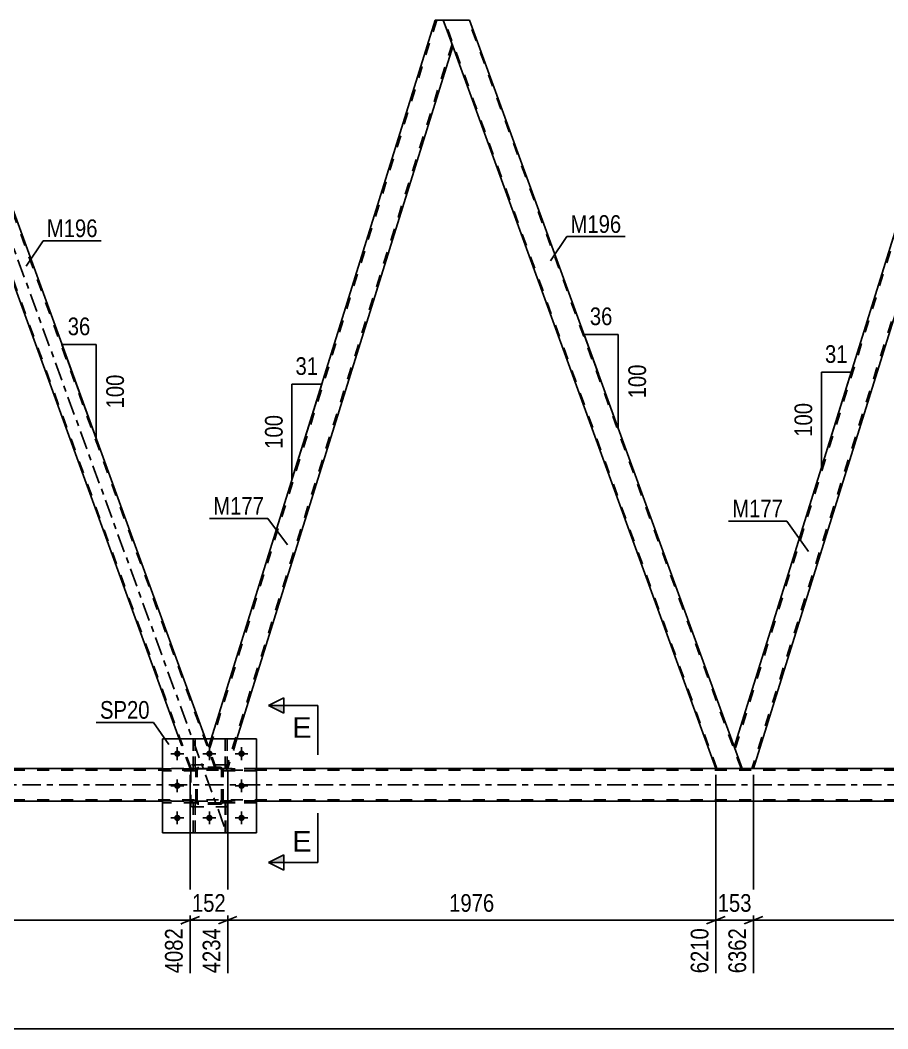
# Model space of a CAD drawing. Header units: millimetres. Extents: x 0 to 841, y 0 to 594.
# Drawn here: x 251.4 to 391.9, y 275.9 to 439.3 of the extents above; entities that cross this region are included whole.
import ezdxf

# ---------------------------------------------------------------- set-up
doc = ezdxf.new("R2010")
doc.units = ezdxf.units.MM
doc.linetypes.add('DXK_LINE_DOT2', pattern=[3.9198, 1.9599, -1.9599])
doc.linetypes.add('DXK_LINE_DOT3', pattern=[5.9187, 2.979, -0.9799, 0.9799, -0.9799])
doc.styles.add('Arial', font='ARIAL.TTF', dxfattribs={"height": 0.2})
doc.styles.add('Arial Narrow', font='ARIALN.TTF', dxfattribs={"height": 0.2})

# ---------------------------------------------------------------- blocks, each defined once
blk = doc.blocks.new('Part-815137511-3745 - 3456')
at = {"color": 7, "linetype": 'DXK_LINE_DOT3'}
blk.add_line((284.46, 308.69), (233.5, 448.7), dxfattribs=at)
at = {"color": 2, "linetype": 'Continuous'}
for p, q in [((239.05, 439.31), (234.79, 439.31)), ((281.42, 322.9), (239.05, 439.31)), ((277.16, 322.9), (236.32, 435.11))]:
    blk.add_line(p, q, dxfattribs=at)
at = {"color": 7, "linetype": 'DXK_LINE_DOT2'}
for p, q in [((234.79, 439.31), (236.32, 435.11)), ((279.08, 318.09), (234.96, 439.31)), ((283, 318.09), (238.88, 439.31)), ((278.91, 318.09), (277.16, 322.9)), ((283.17, 318.09), (281.42, 322.9)), ((283.17, 318.09), (278.91, 318.09))]:
    blk.add_line(p, q, dxfattribs=at)
blk = doc.blocks.new('Part-815137511-3885 - 3456')
at = {"color": 7, "linetype": 'DXK_LINE_DOT2'}
for p, q in [((279.85, 318.06), (274.45, 318.06)), ((274.45, 318.06), (274.45, 317.74)), ((279.85, 317.74), (274.45, 317.74)), ((279.25, 317.74), (279.25, 318.06)), ((279.85, 317.74), (279.85, 318.06))]:
    blk.add_line(p, q, dxfattribs=at)
blk = doc.blocks.new('Bolt-815137511-3627 - 3456')
at = {"color": 1, "linetype": 'Continuous'}
for p, q in [((275.81, 320.5), (276.5, 320.5)), ((276.85, 321.54), (276.85, 320.85)), ((277.89, 320.5), (277.2, 320.5)), ((281.01, 320.5), (281.7, 320.5)), ((282.05, 321.54), (282.05, 320.85)), ((283.09, 320.5), (282.4, 320.5)), ((286.21, 320.5), (286.9, 320.5)), ((287.25, 321.54), (287.25, 320.85)), ((288.29, 320.5), (287.6, 320.5)), ((276.85, 319.46), (276.85, 320.15)), ((282.05, 319.46), (282.05, 320.15)), ((287.25, 319.46), (287.25, 320.15)), ((276.85, 316.34), (276.85, 315.65)), ((287.25, 316.34), (287.25, 315.65)), ((275.81, 315.3), (276.5, 315.3)), ((276.85, 314.26), (276.85, 314.95)), ((277.89, 315.3), (277.2, 315.3)), ((286.21, 315.3), (286.9, 315.3)), ((287.25, 314.26), (287.25, 314.95)), ((288.29, 315.3), (287.6, 315.3)), ((276.85, 311.14), (276.85, 310.45)), ((282.05, 311.14), (282.05, 310.45)), ((287.25, 311.14), (287.25, 310.45)), ((275.81, 310.1), (276.5, 310.1)), ((276.85, 309.06), (276.85, 309.75)), ((277.89, 310.1), (277.2, 310.1)), ((281.01, 310.1), (281.7, 310.1)), ((282.05, 309.06), (282.05, 309.75)), ((283.09, 310.1), (282.4, 310.1)), ((286.21, 310.1), (286.9, 310.1)), ((287.25, 309.06), (287.25, 309.75)), ((288.29, 310.1), (287.6, 310.1))]:
    blk.add_line(p, q, dxfattribs=at)
blk = doc.blocks.new('Part-815137511-3656 - 3456')
at = {"color": 7, "linetype": 'DXK_LINE_DOT2'}
for p, q in [((279.41, 307.7), (279.41, 312.54)), ((279.41, 312.54), (279.73, 312.54)), ((279.73, 312.54), (279.73, 307.7)), ((279.41, 311.94), (279.73, 311.94)), ((279.73, 307.7), (279.41, 307.7))]:
    blk.add_line(p, q, dxfattribs=at)
blk = doc.blocks.new('Part-815137511-3692 - 3456')
at = {"color": 2, "linetype": 'Continuous'}
for p, q in [((324.18, 439.31), (319.92, 439.31)), ((367.06, 321.51), (324.18, 439.31)), ((364.05, 318.09), (321.45, 435.11))]:
    blk.add_line(p, q, dxfattribs=at)
at = {"color": 7, "linetype": 'DXK_LINE_DOT2'}
for p, q in [((319.92, 439.31), (321.45, 435.11)), ((364.22, 318.09), (320.1, 439.31)), ((368.13, 318.09), (324.01, 439.31)), ((368.3, 318.09), (367.06, 321.51)), ((364.05, 318.09), (368.3, 318.09))]:
    blk.add_line(p, q, dxfattribs=at)
blk = doc.blocks.new('Part-815137511-3712 - 3456')
at = {"color": 2, "linetype": 'Continuous'}
for p, q in [((403.74, 439.31), (367.04, 321.56)), ((405.06, 439.31), (403.74, 439.31)), ((406.59, 435.11), (405.06, 439.31)), ((406.61, 435.06), (370.15, 318.09)), ((368.3, 318.09), (367.06, 321.51))]:
    blk.add_line(p, q, dxfattribs=at)
at = {"color": 7, "linetype": 'DXK_LINE_DOT2'}
for p, q in [((403.99, 439.31), (367.17, 321.19)), ((406.47, 435.43), (369.9, 318.09)), ((406.61, 435.06), (406.59, 435.11)), ((406.61, 435.06), (406.59, 435.11)), ((367.04, 321.56), (367.06, 321.51)), ((370.15, 318.09), (368.3, 318.09))]:
    blk.add_line(p, q, dxfattribs=at)
blk = doc.blocks.new('Part-815137511-3718 - 3456')
at = {"color": 7, "linetype": 'DXK_LINE_DOT2'}
for p, q in [((285.05, 318.7), (279.05, 318.7)), ((279.05, 311.9), (279.05, 318.7)), ((285.05, 311.9), (285.05, 318.7)), ((285.05, 311.9), (279.05, 311.9))]:
    blk.add_line(p, q, dxfattribs=at)
blk = doc.blocks.new('Part-815137511-3727 - 3456')
at = {"color": 2, "linetype": 'Continuous'}
for p, q in [((274.45, 318.09), (115.65, 318.09)), ((444.72, 318.09), (289.65, 318.09)), ((274.45, 312.81), (115.65, 312.81)), ((444.72, 312.81), (289.65, 312.81))]:
    blk.add_line(p, q, dxfattribs=at)
at = {"color": 7, "linetype": 'DXK_LINE_DOT2'}
for p, q in [((730.39, 317.85), (115.65, 317.85)), ((289.65, 318.09), (274.45, 318.09)), ((730.39, 313.05), (115.65, 313.05)), ((289.65, 312.81), (274.45, 312.81))]:
    blk.add_line(p, q, dxfattribs=at)
at = {"color": 7, "linetype": 'DXK_LINE_DOT3'}
blk.add_line((115.65, 315.45), (730.39, 315.45), dxfattribs=at)
blk = doc.blocks.new('Part-815137511-3862 - 3456')
at = {"color": 7, "linetype": 'DXK_LINE_DOT2'}
for p, q in [((284.61, 307.7), (284.6, 312.54)), ((284.6, 312.54), (284.92, 312.54)), ((284.92, 312.54), (284.93, 307.7)), ((284.6, 311.94), (284.92, 311.94)), ((284.93, 307.7), (284.61, 307.7))]:
    blk.add_line(p, q, dxfattribs=at)
blk = doc.blocks.new('Part-815137511-3750 - 3456')
at = {"color": 7, "linetype": 'DXK_LINE_DOT2'}
for p, q in [((318.86, 439.31), (282.04, 321.18)), ((321.34, 435.43), (284.76, 318.09)), ((321.47, 435.06), (321.45, 435.11)), ((321.47, 435.06), (321.45, 435.11)), ((282.32, 322.9), (281.9, 321.56)), ((286.51, 322.9), (285.01, 318.09)), ((283.17, 318.09), (281.9, 321.56)), ((285.01, 318.09), (283.17, 318.09))]:
    blk.add_line(p, q, dxfattribs=at)
at = {"color": 2, "linetype": 'Continuous'}
for p, q in [((318.61, 439.31), (282.32, 322.9)), ((319.92, 439.31), (318.61, 439.31)), ((321.45, 435.11), (319.92, 439.31)), ((321.47, 435.06), (286.51, 322.9))]:
    blk.add_line(p, q, dxfattribs=at)
blk = doc.blocks.new('Bolt-815137511-3751 - 3456')
at = {"linetype": 'Continuous'}
for points in [[(277.37, 320.5, -1), (276.33, 320.5, -1)], [(282.57, 320.5, -1), (281.53, 320.5, -1)], [(287.77, 320.5, -1), (286.73, 320.5, -1)], [(277.37, 315.3, -1), (276.33, 315.3, -1)], [(287.77, 315.3, -1), (286.73, 315.3, -1)], [(277.37, 310.1, -1), (276.33, 310.1, -1)], [(282.57, 310.1, -1), (281.53, 310.1, -1)], [(287.77, 310.1, -1), (286.73, 310.1, -1)]]:
    blk.add_hatch(color=1, dxfattribs=at).paths.add_polyline_path(points)
at = {"color": 1, "linetype": 'Continuous'}
for p, q in [((277.89, 320.5), (275.81, 320.5)), ((276.85, 321.54), (276.85, 319.46)), ((283.09, 320.5), (281.01, 320.5)), ((282.05, 321.54), (282.05, 319.46)), ((288.29, 320.5), (286.21, 320.5)), ((287.25, 321.54), (287.25, 319.46)), ((276.85, 316.34), (276.85, 314.26)), ((287.25, 316.34), (287.25, 314.26)), ((277.89, 315.3), (275.81, 315.3)), ((288.29, 315.3), (286.21, 315.3)), ((276.85, 311.14), (276.85, 309.06)), ((282.05, 311.14), (282.05, 309.06)), ((287.25, 311.14), (287.25, 309.06)), ((277.89, 310.1), (275.81, 310.1)), ((283.09, 310.1), (281.01, 310.1)), ((288.29, 310.1), (286.21, 310.1))]:
    blk.add_line(p, q, dxfattribs=at)
blk = doc.blocks.new('Part-815137511-3880 - 3456')
at = {"color": 7, "linetype": 'DXK_LINE_DOT2'}
for p, q in [((284.25, 312.54), (284.25, 312.86)), ((284.25, 312.86), (289.65, 312.86)), ((289.65, 312.54), (284.25, 312.54)), ((284.85, 312.54), (284.85, 312.86)), ((289.65, 312.86), (289.65, 312.54))]:
    blk.add_line(p, q, dxfattribs=at)
blk = doc.blocks.new('Part-815137511-3809 - 3456')
at = {"color": 7, "linetype": 'DXK_LINE_DOT2'}
for p, q in [((285.05, 318.7), (279.05, 318.7)), ((279.05, 311.9), (279.05, 318.7)), ((285.05, 311.9), (285.05, 318.7)), ((285.05, 311.9), (279.05, 311.9))]:
    blk.add_line(p, q, dxfattribs=at)
blk = doc.blocks.new('Part-815137511-3810 - 3456')
at = {"color": 7, "linetype": 'DXK_LINE_DOT2'}
for p, q in [((279.85, 317.82), (279.89, 318.01)), ((279.89, 318.01), (279.85, 317.82)), ((279.85, 312.78), (279.85, 317.82)), ((280.09, 317.82), (280.11, 317.91)), ((280.09, 312.78), (280.09, 317.82)), ((280.11, 317.91), (280.16, 317.99)), ((280.15, 318.27), (280.33, 318.3)), ((280.33, 318.3), (280.15, 318.27)), ((280.16, 317.99), (280.24, 318.04)), ((280.24, 318.04), (280.33, 318.06)), ((283.77, 318.3), (280.33, 318.3)), ((280.33, 318.06), (283.77, 318.06)), ((283.77, 318.3), (283.96, 318.27)), ((283.96, 318.27), (283.77, 318.3)), ((283.77, 318.06), (283.86, 318.04)), ((283.86, 318.04), (283.94, 317.99)), ((283.94, 317.99), (283.99, 317.91)), ((283.99, 317.91), (284.01, 317.82)), ((284.01, 312.78), (284.01, 317.82)), ((284.21, 318.01), (284.25, 317.82)), ((284.25, 317.82), (284.21, 318.01)), ((284.25, 312.78), (284.25, 317.82)), ((279.89, 312.6), (279.85, 312.78)), ((279.85, 312.78), (279.89, 312.6)), ((280.11, 312.69), (280.09, 312.78)), ((280.16, 312.61), (280.11, 312.69)), ((280.33, 312.3), (280.15, 312.34)), ((280.15, 312.34), (280.33, 312.3)), ((280.24, 312.56), (280.16, 312.61)), ((280.33, 312.54), (280.24, 312.56)), ((283.77, 312.54), (280.33, 312.54)), ((283.77, 312.3), (280.33, 312.3)), ((283.86, 312.56), (283.77, 312.54)), ((283.96, 312.34), (283.77, 312.3)), ((283.77, 312.3), (283.96, 312.34)), ((283.94, 312.61), (283.86, 312.56)), ((283.99, 312.69), (283.94, 312.61)), ((284.01, 312.78), (283.99, 312.69)), ((284.25, 312.78), (284.21, 312.6)), ((284.21, 312.6), (284.25, 312.78))]:
    blk.add_line(p, q, dxfattribs=at)
at = {"color": 7, "linetype": 'DXK_LINE_DOT3'}
blk.add_line((282.05, 315.3), (282.05, 315.3), dxfattribs=at)
at = {"color": 7, "linetype": 'DXK_LINE_DOT2'}
for centre, start, end in [((280.33, 317.82), 112.5, 157.5), ((280.33, 317.82), 112.5, 157.5), ((283.77, 317.82), 22.5, 67.5), ((283.77, 317.82), 22.5, 67.5), ((280.33, 312.78), 202.5, 247.5), ((280.33, 312.78), 202.5, 247.5), ((283.77, 312.78), 292.5, 337.5), ((283.77, 312.78), 292.5, 337.5)]:
    blk.add_arc(centre, 0.48, start, end, dxfattribs=at)
blk = doc.blocks.new('Part-815137511-3811 - 3456')
at = {"color": 7, "linetype": 'DXK_LINE_DOT2'}
for p, q in [((274.45, 322.9), (289.65, 322.9)), ((274.45, 322.9), (274.45, 307.7)), ((289.65, 322.9), (289.65, 307.7)), ((274.45, 307.7), (289.65, 307.7))]:
    blk.add_line(p, q, dxfattribs=at)
blk = doc.blocks.new('Part-815137511-3816 - 3456')
at = {"color": 2, "linetype": 'Continuous'}
for p, q in [((289.65, 322.9), (274.45, 322.9)), ((274.45, 307.7), (274.45, 322.9)), ((289.65, 307.7), (289.65, 322.9)), ((289.65, 307.7), (274.45, 307.7))]:
    blk.add_line(p, q, dxfattribs=at)
blk = doc.blocks.new('Part-815137511-3820 - 3456')
at = {"color": 7, "linetype": 'DXK_LINE_DOT2'}
for p, q in [((284.92, 312.54), (284.6, 312.54)), ((284.6, 312.54), (284.61, 307.7)), ((284.93, 307.7), (284.92, 312.54)), ((284.6, 311.94), (284.92, 311.94)), ((284.61, 307.7), (284.93, 307.7))]:
    blk.add_line(p, q, dxfattribs=at)
blk = doc.blocks.new('Part-815137511-3831 - 3456')
at = {"color": 7, "linetype": 'DXK_LINE_DOT2'}
for p, q in [((279.41, 318.06), (279.41, 322.9)), ((279.41, 322.9), (279.73, 322.9)), ((279.73, 322.9), (279.73, 318.06)), ((279.41, 318.66), (279.73, 318.66)), ((279.73, 318.06), (279.41, 318.06))]:
    blk.add_line(p, q, dxfattribs=at)
blk = doc.blocks.new('Part-815137511-3834 - 3456')
at = {"color": 7, "linetype": 'DXK_LINE_DOT2'}
for p, q in [((289.65, 312.86), (284.25, 312.86)), ((284.25, 312.86), (284.25, 312.54)), ((284.25, 312.54), (289.65, 312.54)), ((284.85, 312.54), (284.85, 312.86)), ((289.65, 312.54), (289.65, 312.86))]:
    blk.add_line(p, q, dxfattribs=at)
blk = doc.blocks.new('Part-815137511-3837 - 3456')
at = {"color": 7, "linetype": 'DXK_LINE_DOT2'}
for p, q in [((289.65, 318.06), (284.25, 318.06)), ((284.25, 318.06), (284.25, 317.74)), ((284.25, 317.74), (289.65, 317.74)), ((284.85, 317.74), (284.85, 318.06)), ((289.65, 317.74), (289.65, 318.06))]:
    blk.add_line(p, q, dxfattribs=at)
blk = doc.blocks.new('Part-815137511-3843 - 3456')
at = {"color": 7, "linetype": 'DXK_LINE_DOT2'}
for p, q in [((284.25, 317.74), (284.25, 318.06)), ((284.25, 318.06), (289.65, 318.06)), ((289.65, 317.74), (284.25, 317.74)), ((284.85, 317.74), (284.85, 318.06)), ((289.65, 318.06), (289.65, 317.74))]:
    blk.add_line(p, q, dxfattribs=at)
blk = doc.blocks.new('Part-815137511-3856 - 3456')
at = {"color": 7, "linetype": 'DXK_LINE_DOT2'}
for p, q in [((284.61, 318.06), (284.61, 322.9)), ((284.61, 322.9), (284.93, 322.9)), ((284.93, 322.9), (284.93, 318.06)), ((284.61, 318.66), (284.93, 318.66)), ((284.93, 318.06), (284.61, 318.06))]:
    blk.add_line(p, q, dxfattribs=at)
blk = doc.blocks.new('Part-815137511-3871 - 3456')
at = {"color": 7, "linetype": 'DXK_LINE_DOT2'}
for p, q in [((279.41, 322.9), (279.41, 318.06)), ((279.73, 322.9), (279.41, 322.9)), ((279.73, 318.06), (279.73, 322.9)), ((279.41, 318.66), (279.73, 318.66)), ((279.41, 318.06), (279.73, 318.06))]:
    blk.add_line(p, q, dxfattribs=at)
blk = doc.blocks.new('Part-815137511-3874 - 3456')
at = {"color": 7, "linetype": 'DXK_LINE_DOT2'}
for p, q in [((279.85, 312.86), (274.45, 312.86)), ((274.45, 312.54), (274.45, 312.86)), ((279.85, 312.54), (274.45, 312.54)), ((279.25, 312.54), (279.25, 312.86)), ((279.85, 312.86), (279.85, 312.54))]:
    blk.add_line(p, q, dxfattribs=at)
blk = doc.blocks.new('Part-815137511-3877 - 3456')
at = {"color": 7, "linetype": 'DXK_LINE_DOT2'}
for p, q in [((279.85, 318.06), (274.45, 318.06)), ((274.45, 317.74), (274.45, 318.06)), ((279.85, 317.74), (274.45, 317.74)), ((279.25, 317.74), (279.25, 318.06)), ((279.85, 318.06), (279.85, 317.74))]:
    blk.add_line(p, q, dxfattribs=at)
blk = doc.blocks.new('Part-815137511-3882 - 3456')
at = {"color": 7, "linetype": 'DXK_LINE_DOT2'}
for p, q in [((279.85, 312.86), (274.45, 312.86)), ((274.45, 312.86), (274.45, 312.54)), ((279.85, 312.54), (274.45, 312.54)), ((279.25, 312.54), (279.25, 312.86)), ((279.85, 312.54), (279.85, 312.86))]:
    blk.add_line(p, q, dxfattribs=at)
blk = doc.blocks.new('Part-815137511-3886 - 3456')
at = {"color": 7, "linetype": 'DXK_LINE_DOT2'}
for p, q in [((279.85, 317.82), (279.89, 318.01)), ((279.89, 318.01), (279.85, 317.82)), ((279.85, 312.78), (279.85, 317.82)), ((280.09, 317.82), (280.11, 317.91)), ((280.09, 312.78), (280.09, 317.82)), ((280.11, 317.91), (280.16, 317.99)), ((280.15, 318.27), (280.33, 318.3)), ((280.33, 318.3), (280.15, 318.27)), ((280.16, 317.99), (280.24, 318.04)), ((280.24, 318.04), (280.33, 318.06)), ((283.77, 318.3), (280.33, 318.3)), ((280.33, 318.06), (283.77, 318.06)), ((283.77, 318.3), (283.96, 318.27)), ((283.96, 318.27), (283.77, 318.3)), ((283.77, 318.06), (283.86, 318.04)), ((283.86, 318.04), (283.94, 317.99)), ((283.94, 317.99), (283.99, 317.91)), ((283.99, 317.91), (284.01, 317.82)), ((284.01, 312.78), (284.01, 317.82)), ((284.21, 318.01), (284.25, 317.82)), ((284.25, 317.82), (284.21, 318.01)), ((284.25, 312.78), (284.25, 317.82)), ((279.89, 312.6), (279.85, 312.78)), ((279.85, 312.78), (279.89, 312.6)), ((280.11, 312.69), (280.09, 312.78)), ((280.16, 312.61), (280.11, 312.69)), ((280.33, 312.3), (280.15, 312.34)), ((280.15, 312.34), (280.33, 312.3)), ((280.24, 312.56), (280.16, 312.61)), ((280.33, 312.54), (280.24, 312.56)), ((283.77, 312.54), (280.33, 312.54)), ((283.77, 312.3), (280.33, 312.3)), ((283.86, 312.56), (283.77, 312.54)), ((283.96, 312.34), (283.77, 312.3)), ((283.77, 312.3), (283.96, 312.34)), ((283.94, 312.61), (283.86, 312.56)), ((283.99, 312.69), (283.94, 312.61)), ((284.01, 312.78), (283.99, 312.69)), ((284.25, 312.78), (284.21, 312.6)), ((284.21, 312.6), (284.25, 312.78))]:
    blk.add_line(p, q, dxfattribs=at)
at = {"color": 7, "linetype": 'DXK_LINE_DOT3'}
blk.add_line((282.05, 315.3), (282.05, 315.3), dxfattribs=at)
at = {"color": 7, "linetype": 'DXK_LINE_DOT2'}
for centre, start, end in [((280.33, 317.82), 112.5, 157.5), ((280.33, 317.82), 112.5, 157.5), ((283.77, 317.82), 22.5, 67.5), ((283.77, 317.82), 22.5, 67.5), ((280.33, 312.78), 202.5, 247.5), ((280.33, 312.78), 202.5, 247.5), ((283.77, 312.78), 292.5, 337.5), ((283.77, 312.78), 292.5, 337.5)]:
    blk.add_arc(centre, 0.48, start, end, dxfattribs=at)
blk = doc.blocks.new('Part-815137511-3900 - 3456')
at = {"color": 7, "linetype": 'DXK_LINE_DOT2'}
for p, q in [((284.61, 322.9), (284.61, 318.06)), ((284.93, 322.9), (284.61, 322.9)), ((284.93, 318.06), (284.93, 322.9)), ((284.61, 318.66), (284.93, 318.66)), ((284.61, 318.06), (284.93, 318.06))]:
    blk.add_line(p, q, dxfattribs=at)
blk = doc.blocks.new('Part-815137511-3903 - 3456')
at = {"color": 7, "linetype": 'DXK_LINE_DOT2'}
for p, q in [((279.73, 312.54), (279.41, 312.54)), ((279.41, 312.54), (279.41, 307.7)), ((279.73, 307.7), (279.73, 312.54)), ((279.41, 311.94), (279.73, 311.94)), ((279.41, 307.7), (279.73, 307.7))]:
    blk.add_line(p, q, dxfattribs=at)
blk = doc.blocks.new('StraightDimension-815137511-4775 - 3456')
at = {"color": 7, "linetype": 'Continuous'}
for p, q in [((370.15, 317.09), (370.15, 284.93)), ((449.18, 317.09), (449.18, 284.93)), ((371.65, 294.14), (368.65, 292.94)), ((447.68, 292.94), (450.68, 294.14)), ((370.15, 293.54), (449.18, 293.54))]:
    blk.add_line(p, q, dxfattribs=at)
at = {"color": 0}
blk.add_wipeout([(413.92, 294.29), (413.92, 298.49), (405.41, 298.49), (405.41, 294.29)], dxfattribs=at)
at = {"color": 0, "linetype": 'Continuous'}
blk.add_wipeout([(448.58, 292.84), (444.38, 292.84), (444.38, 284.33), (448.58, 284.33)], dxfattribs=at)
at = {"color": 3, "style": 'Arial Narrow'}
blk.add_text('1976', height=2.863, dxfattribs=at).set_placement((406.01, 294.89))
at = {"color": 3, "linetype": 'Continuous', "style": 'Arial Narrow'}
blk.add_text('8338', height=2.863, rotation=90.0002, dxfattribs=at).set_placement((447.98, 284.93))
blk = doc.blocks.new('StraightDimension-815137511-4556 - 3456')
at = {"color": 7, "linetype": 'Continuous'}
for p, q in [((199.88, 317.09), (199.88, 284.93)), ((278.92, 317.06), (278.92, 284.93)), ((201.38, 294.14), (198.38, 292.94)), ((277.42, 292.94), (280.42, 294.14)), ((199.88, 293.54), (278.92, 293.54))]:
    blk.add_line(p, q, dxfattribs=at)
at = {"color": 0}
blk.add_wipeout([(243.66, 294.29), (243.66, 298.49), (235.14, 298.49), (235.14, 294.29)], dxfattribs=at)
at = {"color": 0, "linetype": 'Continuous'}
blk.add_wipeout([(278.32, 292.84), (274.12, 292.84), (274.12, 284.33), (278.32, 284.33)], dxfattribs=at)
at = {"color": 3, "style": 'Arial Narrow'}
blk.add_text('1976', height=2.863, dxfattribs=at).set_placement((235.74, 294.89))
at = {"color": 3, "linetype": 'Continuous', "style": 'Arial Narrow'}
blk.add_text('4082', height=2.863, rotation=90.0002, dxfattribs=at).set_placement((277.72, 284.93))
blk = doc.blocks.new('AngleDimension-815137511-4930 - 3456')
at = {"color": 7, "linetype": 'Continuous'}
for p, q in [((295.41, 380.35), (300.23, 380.35)), ((295.41, 364.89), (300.23, 380.35)), ((295.41, 364.89), (295.41, 380.35)), ((297.38, 371.19), (300.23, 380.35))]:
    blk.add_line(p, q, dxfattribs=at)
at = {"color": 0}
for points in [[(300.25, 381.25), (300.25, 385.45), (295.39, 385.45), (295.39, 381.25)], [(294.51, 375.96), (290.31, 375.96), (290.31, 369.28), (294.51, 369.28)]]:
    blk.add_wipeout(points, dxfattribs=at)
at = {"color": 3, "style": 'Arial Narrow'}
blk.add_text('31', height=2.863, dxfattribs=at).set_placement((295.99, 381.85))
blk.add_text('100', height=2.863, rotation=90.0002, dxfattribs=at).set_placement((293.91, 369.88))
blk = doc.blocks.new('AngleDimension-815137511-4944 - 3456')
at = {"color": 7, "linetype": 'Continuous'}
for p, q in [((345.04, 382.01), (342.71, 388.41)), ((348.25, 388.41), (342.71, 388.41)), ((348.25, 373.18), (342.71, 388.41)), ((348.25, 373.18), (348.25, 388.41))]:
    blk.add_line(p, q, dxfattribs=at)
at = {"color": 0}
for points in [[(347.91, 389.31), (347.91, 393.51), (343.05, 393.51), (343.05, 389.31)], [(353.35, 384.14), (349.15, 384.14), (349.15, 377.45), (353.35, 377.45)]]:
    blk.add_wipeout(points, dxfattribs=at)
at = {"color": 3, "style": 'Arial Narrow'}
blk.add_text('36', height=2.863, dxfattribs=at).set_placement((343.65, 389.91))
blk.add_text('100', height=2.863, rotation=90.0002, dxfattribs=at).set_placement((352.75, 378.05))
blk = doc.blocks.new('StraightDimension-815137511-4545 - 3456')
at = {"color": 7, "linetype": 'Continuous'}
blk.add_line((78.38, 275.93), (741.25, 275.93), dxfattribs=at)
blk = doc.blocks.new('StraightDimension-815137511-4799 - 3456')
at = {"color": 7, "linetype": 'Continuous'}
for p, q in [((364.05, 317.09), (364.05, 284.93)), ((370.15, 317.09), (370.15, 284.93)), ((362.55, 292.94), (365.55, 294.14)), ((371.65, 294.14), (368.65, 292.94)), ((364.05, 293.54), (370.15, 293.54))]:
    blk.add_line(p, q, dxfattribs=at)
at = {"color": 0}
blk.add_wipeout([(370.44, 294.29), (370.44, 298.49), (363.75, 298.49), (363.75, 294.29)], dxfattribs=at)
at = {"color": 0, "linetype": 'Continuous'}
blk.add_wipeout([(369.55, 292.84), (365.35, 292.84), (365.35, 284.33), (369.55, 284.33)], dxfattribs=at)
at = {"color": 3, "style": 'Arial Narrow'}
blk.add_text('153', height=2.863, dxfattribs=at).set_placement((364.35, 294.89))
at = {"color": 3, "linetype": 'Continuous', "style": 'Arial Narrow'}
blk.add_text('6362', height=2.863, rotation=90.0002, dxfattribs=at).set_placement((368.95, 284.93))
blk = doc.blocks.new('StraightDimension-815137511-4823 - 3456')
at = {"color": 7, "linetype": 'Continuous'}
for p, q in [((285.01, 317.09), (285.01, 284.93)), ((364.05, 317.09), (364.05, 284.93)), ((286.51, 294.14), (283.51, 292.94)), ((362.55, 292.94), (365.55, 294.14)), ((285.01, 293.54), (364.05, 293.54))]:
    blk.add_line(p, q, dxfattribs=at)
at = {"color": 0}
blk.add_wipeout([(328.79, 294.29), (328.79, 298.49), (320.27, 298.49), (320.27, 294.29)], dxfattribs=at)
at = {"color": 0, "linetype": 'Continuous'}
blk.add_wipeout([(363.45, 292.84), (359.25, 292.84), (359.25, 284.33), (363.45, 284.33)], dxfattribs=at)
at = {"color": 3, "style": 'Arial Narrow'}
blk.add_text('1976', height=2.863, dxfattribs=at).set_placement((320.87, 294.89))
at = {"color": 3, "linetype": 'Continuous', "style": 'Arial Narrow'}
blk.add_text('6210', height=2.863, rotation=90.0002, dxfattribs=at).set_placement((362.85, 284.93))
blk = doc.blocks.new('StraightDimension-815137511-4847 - 3456')
at = {"color": 7, "linetype": 'Continuous'}
for p, q in [((278.92, 317.06), (278.92, 284.93)), ((285.01, 317.09), (285.01, 284.93)), ((277.42, 292.94), (280.42, 294.14)), ((286.51, 294.14), (283.51, 292.94)), ((278.92, 293.54), (285.01, 293.54))]:
    blk.add_line(p, q, dxfattribs=at)
at = {"color": 0}
blk.add_wipeout([(285.31, 294.29), (285.31, 298.49), (278.62, 298.49), (278.62, 294.29)], dxfattribs=at)
at = {"color": 0, "linetype": 'Continuous'}
blk.add_wipeout([(284.41, 292.84), (280.21, 292.84), (280.21, 284.33), (284.41, 284.33)], dxfattribs=at)
at = {"color": 3, "style": 'Arial Narrow'}
blk.add_text('152', height=2.863, dxfattribs=at).set_placement((279.22, 294.89))
at = {"color": 3, "linetype": 'Continuous', "style": 'Arial Narrow'}
blk.add_text('4234', height=2.863, rotation=90.0002, dxfattribs=at).set_placement((283.81, 284.93))
blk = doc.blocks.new('AngleDimension-815137511-4916 - 3456')
at = {"color": 7, "linetype": 'Continuous'}
for p, q in [((260.24, 381.08), (258.17, 386.78)), ((263.71, 386.78), (258.17, 386.78)), ((263.71, 371.55), (258.17, 386.78)), ((263.71, 371.55), (263.71, 386.78))]:
    blk.add_line(p, q, dxfattribs=at)
at = {"color": 0}
for points in [[(263.36, 387.68), (263.36, 391.88), (258.51, 391.88), (258.51, 387.68)], [(268.81, 382.51), (264.61, 382.51), (264.61, 375.82), (268.81, 375.82)]]:
    blk.add_wipeout(points, dxfattribs=at)
at = {"color": 3, "style": 'Arial Narrow'}
blk.add_text('36', height=2.863, dxfattribs=at).set_placement((259.11, 388.28))
blk.add_text('100', height=2.863, rotation=90.0002, dxfattribs=at).set_placement((268.21, 376.42))
blk = doc.blocks.new('AngleDimension-815137511-4958 - 3456')
at = {"color": 7, "linetype": 'Continuous'}
for p, q in [((381.15, 382.3), (385.97, 382.3)), ((381.15, 366.84), (385.97, 382.3)), ((381.15, 366.84), (381.15, 382.3)), ((382.07, 369.77), (385.97, 382.3))]:
    blk.add_line(p, q, dxfattribs=at)
at = {"color": 0}
for points in [[(385.99, 383.2), (385.99, 387.4), (381.13, 387.4), (381.13, 383.2)], [(380.25, 377.91), (376.05, 377.91), (376.05, 371.23), (380.25, 371.23)]]:
    blk.add_wipeout(points, dxfattribs=at)
at = {"color": 3, "style": 'Arial Narrow'}
blk.add_text('31', height=2.863, dxfattribs=at).set_placement((381.73, 383.8))
blk.add_text('100', height=2.863, rotation=90.0002, dxfattribs=at).set_placement((379.65, 371.83))
blk = doc.blocks.new('Mark-815137511-3688 - 3456')
at = {"color": 0}
blk.add_wipeout([(348.75, 404.86), (348.75, 407.86), (340.52, 407.86), (340.52, 404.86)], dxfattribs=at)
blk.add_wipeout([(348.75, 404.86), (348.75, 407.86), (340.52, 407.86), (340.52, 404.86)], dxfattribs=at)
at = {"color": 30, "linetype": 'Continuous'}
for p, q in [((337.3, 400.31), (339.92, 404.26)), ((339.92, 404.26), (349.35, 404.26))]:
    blk.add_line(p, q, dxfattribs=at)
at = {"color": 3, "style": 'Arial Narrow'}
blk.add_text('M196', height=2.863, dxfattribs=at).set_placement((340.52, 404.86))
blk = doc.blocks.new('Mark-815137511-3708 - 3456')
at = {"color": 0}
blk.add_wipeout([(374.93, 358.77), (374.93, 361.77), (366.71, 361.77), (366.71, 358.77)], dxfattribs=at)
blk.add_wipeout([(374.93, 358.77), (374.93, 361.77), (366.71, 361.77), (366.71, 358.77)], dxfattribs=at)
at = {"color": 30, "linetype": 'Continuous'}
for p in [(366.11, 358.17), (379.06, 353.23)]:
    blk.add_line(p, (375.53, 358.17), dxfattribs=at)
at = {"color": 3, "style": 'Arial Narrow'}
blk.add_text('M177', height=2.863, dxfattribs=at).set_placement((366.71, 358.77))
blk = doc.blocks.new('Mark-815137511-3741 - 3456')
at = {"color": 0}
blk.add_wipeout([(263.94, 404.17), (263.94, 407.17), (255.72, 407.17), (255.72, 404.17)], dxfattribs=at)
blk.add_wipeout([(263.94, 404.17), (263.94, 407.17), (255.72, 407.17), (255.72, 404.17)], dxfattribs=at)
at = {"color": 30, "linetype": 'Continuous'}
for p, q in [((252.36, 399.49), (255.12, 403.57)), ((255.12, 403.57), (264.54, 403.57))]:
    blk.add_line(p, q, dxfattribs=at)
at = {"color": 3, "style": 'Arial Narrow'}
blk.add_text('M196', height=2.863, dxfattribs=at).set_placement((255.72, 404.17))
blk = doc.blocks.new('Mark-815137511-3746 - 3456')
at = {"color": 0}
blk.add_wipeout([(290.9, 359.2), (290.9, 362.2), (282.67, 362.2), (282.67, 359.2)], dxfattribs=at)
blk.add_wipeout([(290.9, 359.2), (290.9, 362.2), (282.67, 362.2), (282.67, 359.2)], dxfattribs=at)
at = {"color": 30, "linetype": 'Continuous'}
for p in [(282.07, 358.6), (294.7, 354.31)]:
    blk.add_line(p, (291.5, 358.6), dxfattribs=at)
at = {"color": 3, "style": 'Arial Narrow'}
blk.add_text('M177', height=2.863, dxfattribs=at).set_placement((282.67, 359.2))
blk = doc.blocks.new('Mark-815137511-3812 - 3456')
at = {"color": 0}
blk.add_wipeout([(272.37, 326.16), (272.37, 329.16), (264.33, 329.16), (264.33, 326.16)], dxfattribs=at)
blk.add_wipeout([(272.37, 326.16), (272.37, 329.16), (264.33, 329.16), (264.33, 326.16)], dxfattribs=at)
at = {"color": 30, "linetype": 'Continuous'}
for p in [(263.73, 325.56), (275.5, 321.98)]:
    blk.add_line(p, (272.97, 325.56), dxfattribs=at)
at = {"color": 3, "style": 'Arial Narrow'}
blk.add_text('SP20', height=2.863, dxfattribs=at).set_placement((264.33, 326.16))
blk = doc.blocks.new('SectionMark-815137511-5199 - 3456')
at = {"linetype": 'Continuous'}
for points in [[(294.1, 328.32), (294.1, 327.07), (291.6, 328.32)], [(294.1, 304.14), (294.1, 302.89), (291.6, 302.89)]]:
    blk.add_hatch(color=6, dxfattribs=at).paths.add_polyline_path(points)
at = {"color": 6, "linetype": 'Continuous'}
for p, q in [((291.6, 328.32), (294.1, 329.57)), ((294.1, 327.07), (294.1, 329.57)), ((299.6, 328.32), (291.6, 328.32)), ((291.6, 328.32), (294.1, 327.07)), ((299.6, 328.32), (299.6, 320.32)), ((299.6, 302.89), (299.6, 310.89)), ((291.6, 302.89), (294.1, 304.14)), ((294.1, 304.14), (294.1, 301.64)), ((299.6, 302.89), (291.6, 302.89)), ((294.1, 301.64), (291.6, 302.89))]:
    blk.add_line(p, q, dxfattribs=at)
at = {"color": 0, "linetype": 'Continuous'}
for points in [[(298.6, 323.07), (298.6, 326.57), (295.49, 326.57), (295.49, 323.07)], [(298.6, 304.64), (298.6, 308.14), (295.49, 308.14), (295.49, 304.64)]]:
    blk.add_wipeout(points, dxfattribs=at)
at = {"color": 3, "linetype": 'Continuous', "style": 'Arial'}
for p in [(295.49, 323.07), (295.49, 304.64)]:
    blk.add_text('E', height=3.34, dxfattribs=at).set_placement(p)

msp = doc.modelspace()

# ---------------------------------------------------------------- block references
for name in ['Part-815137511-3745 - 3456', 'Part-815137511-3750 - 3456', 'Part-815137511-3692 - 3456', 'Part-815137511-3712 - 3456', 'Part-815137511-3811 - 3456', 'Part-815137511-3816 - 3456', 'Part-815137511-3831 - 3456', 'Part-815137511-3871 - 3456', 'Part-815137511-3856 - 3456', 'Part-815137511-3900 - 3456', 'Bolt-815137511-3627 - 3456', 'Bolt-815137511-3751 - 3456', 'Part-815137511-3718 - 3456', 'Part-815137511-3809 - 3456', 'Part-815137511-3727 - 3456', 'Part-815137511-3885 - 3456', 'Part-815137511-3877 - 3456', 'Part-815137511-3810 - 3456', 'Part-815137511-3886 - 3456', 'Part-815137511-3837 - 3456', 'Part-815137511-3843 - 3456', 'Part-815137511-3874 - 3456', 'Part-815137511-3882 - 3456', 'Part-815137511-3656 - 3456', 'Part-815137511-3903 - 3456', 'Part-815137511-3880 - 3456', 'Part-815137511-3834 - 3456', 'Part-815137511-3862 - 3456', 'Part-815137511-3820 - 3456']:
    msp.add_blockref(name, (0, 0))

# ---------------------------------------------------------------- next in the draw order: block references
for name in ['AngleDimension-815137511-4944 - 3456', 'AngleDimension-815137511-4930 - 3456', 'StraightDimension-815137511-4556 - 3456', 'StraightDimension-815137511-4775 - 3456']:
    msp.add_blockref(name, (0, 0))

# ---------------------------------------------------------------- next in the draw order: block references
msp.add_blockref('StraightDimension-815137511-4545 - 3456', (0, 0))

# ---------------------------------------------------------------- next in the draw order: block references
for name in ['Mark-815137511-3741 - 3456', 'Mark-815137511-3688 - 3456', 'AngleDimension-815137511-4916 - 3456', 'AngleDimension-815137511-4958 - 3456', 'Mark-815137511-3746 - 3456', 'Mark-815137511-3708 - 3456', 'Mark-815137511-3812 - 3456', 'StraightDimension-815137511-4799 - 3456']:
    msp.add_blockref(name, (0, 0))

# ---------------------------------------------------------------- next in the draw order: block references
msp.add_blockref('StraightDimension-815137511-4823 - 3456', (0, 0))

# ---------------------------------------------------------------- next in the draw order: block references
for name in ['SectionMark-815137511-5199 - 3456', 'StraightDimension-815137511-4847 - 3456']:
    msp.add_blockref(name, (0, 0))

doc.saveas('drawing.dxf')
